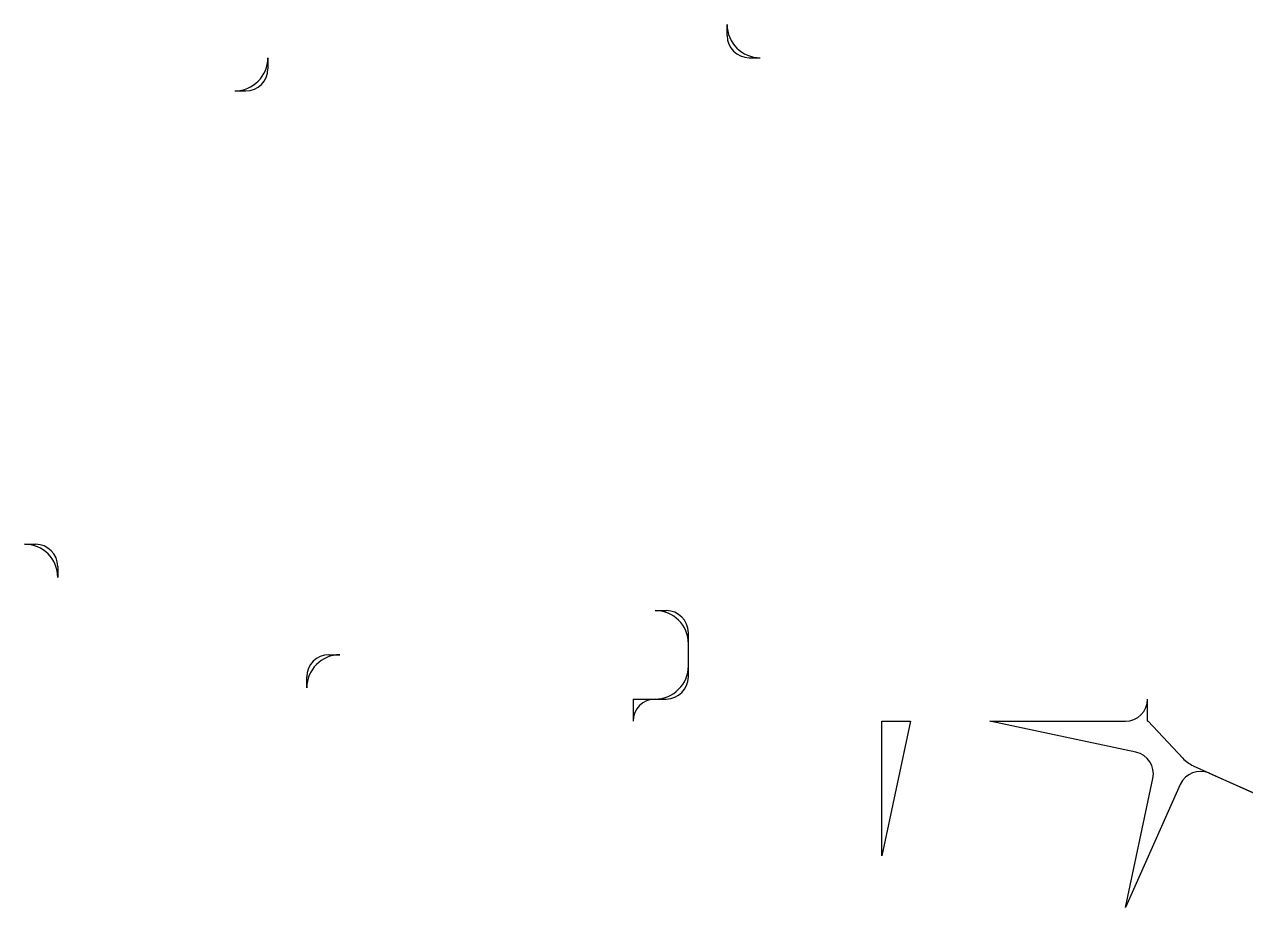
# Model space of a CAD drawing. Header units: millimetres. Extents: x 5 to 116, y -25 to 55.
import ezdxf

# ---------------------------------------------------------------- set-up
doc = ezdxf.new("R2010")
doc.units = ezdxf.units.MM

msp = doc.modelspace()

# ---------------------------------------------------------------- linework, layer by layer
for p, q in [((68.25, 54), (68.25, 55)), ((26.75, 52), (26.75, 51)), ((70.25, 52), (71.25, 52)), ((23.75, 49), (24.75, 49)), ((4.75, 8), (5.75, 8)), ((7.75, 6), (7.75, 5)), ((61.75, 2), (62.75, 2)), ((64.75, -4), (64.75, 0)), ((32.25, -2), (33.25, -2)), ((30.25, -5), (30.25, -4)), ((59.75, -6), (62.75, -6)), ((59.75, -6), (59.75, -8)), ((106.25, -7.99), (106.25, -6)), ((82.25, -8), (84.84, -8)), ((82.25, -20.17), (82.25, -8)), ((84.84, -8), (82.25, -20.17)), ((92.01, -8), (104.25, -8)), ((105.2, -10.8), (92.01, -8)), ((106.25, -7.99), (106.3, -8)), ((106.3, -8), (109.44, -11.35)), ((110.39, -12.04), (115.73, -14.44)), ((104.26, -24.85), (106.74, -13.18)), ((115.74, -14.45), (111.85, -12.72)), ((109.21, -13.73), (104.26, -24.85)), ((115.74, -14.45), (115.74, -14.45))]:
    msp.add_line(p, q)
for centre, radius, start, end in [((71.25, 55), 3, 180, 270), ((70.25, 54), 2, 180, 270), ((23.75, 52), 3, 270, 0), ((24.75, 51), 2, 270, 0), ((4.75, 5), 3, 0, 90), ((5.75, 6), 2, 0, 90), ((61.75, -1), 3, 0, 90), ((62.75, 0), 2, 0, 90), ((33.25, -5), 3, 90, 180), ((32.25, -4), 2, 90, 180), ((61.75, -3), 3, 270, 0), ((62.75, -4), 2, 270, 0), ((61.75, -8), 2, 90, 180), ((104.25, -6), 2, 270, 0), ((104.78, -12.76), 2, 348, 78), ((111.63, -9.3), 3, 223.0854, 245.7271), ((111.04, -14.54), 2, 66, 156), ((116.96, -11.71), 3, 245.7271, 245.9852)]:
    msp.add_arc(centre, radius, start, end)

doc.saveas('drawing.dxf')
